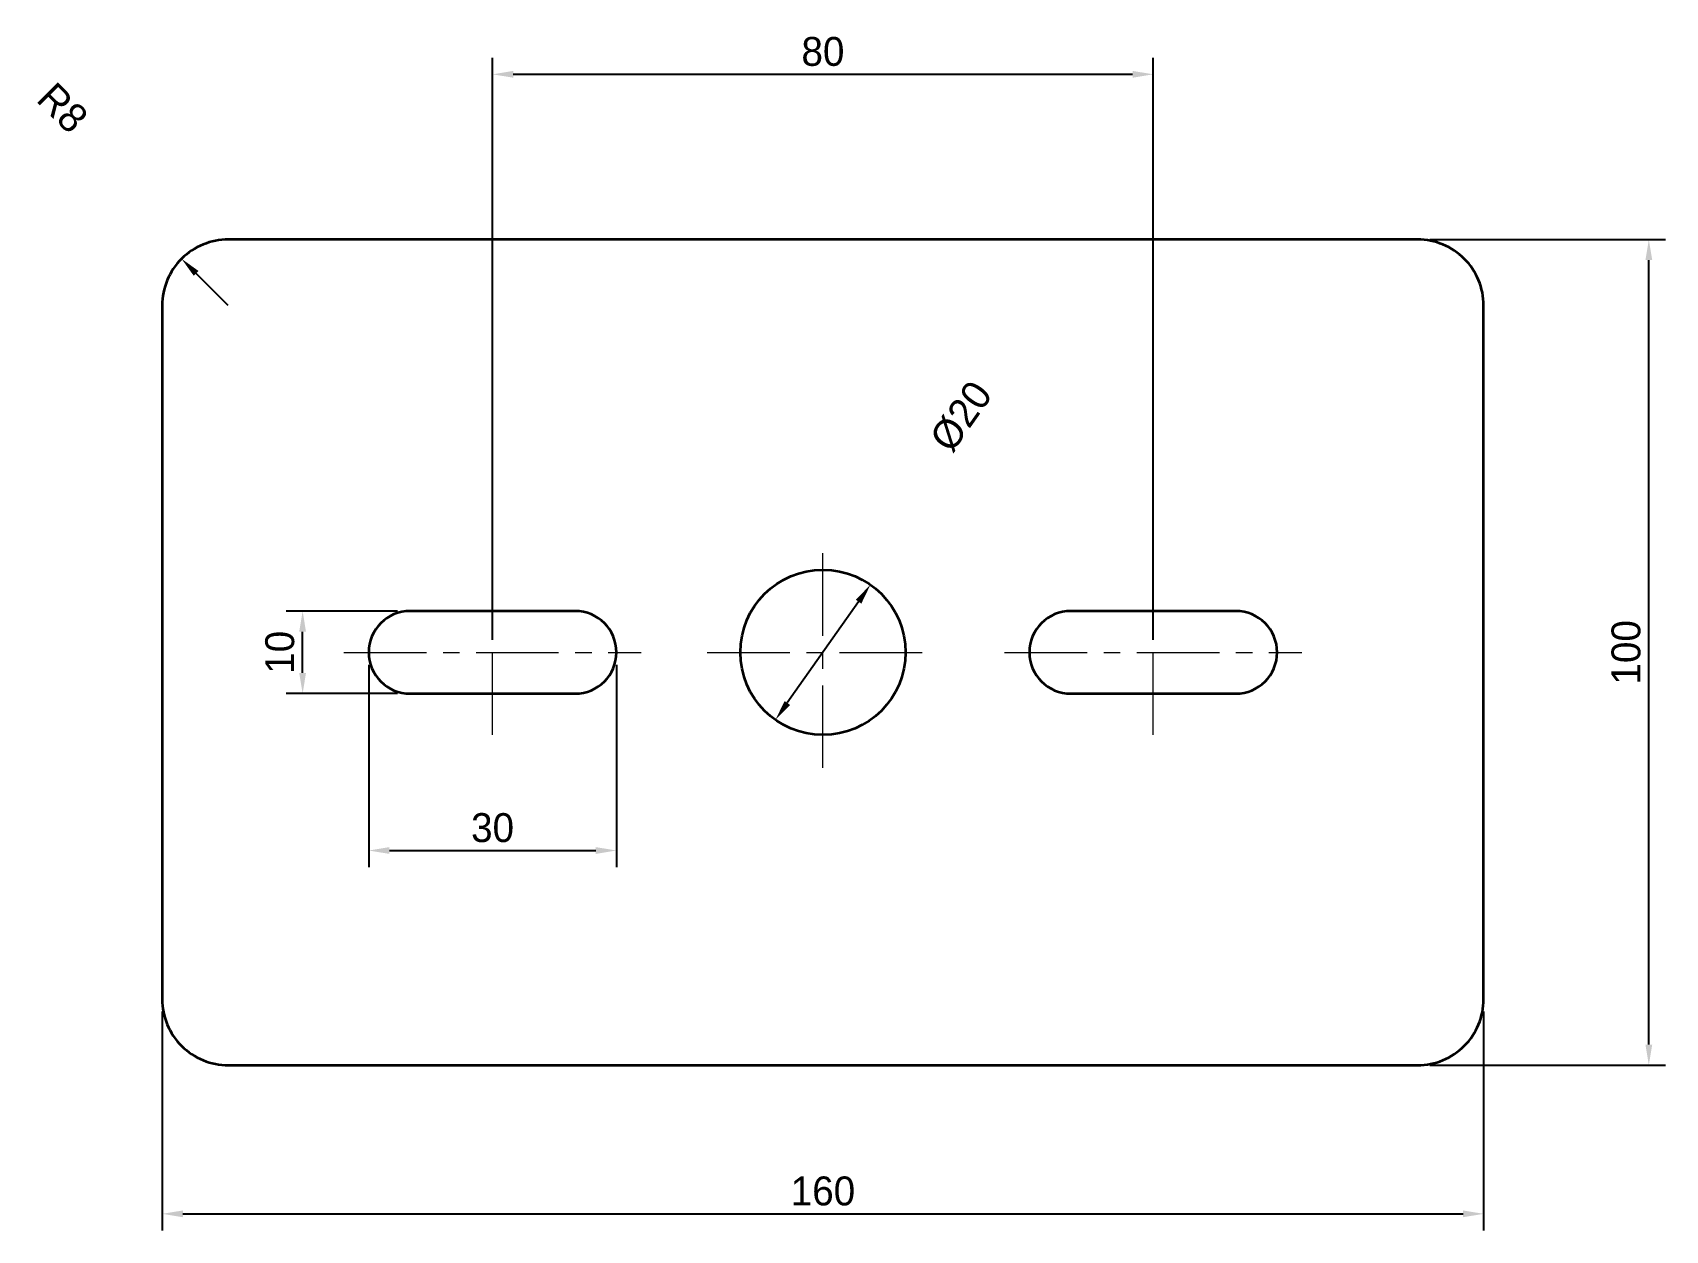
# Model space of a CAD drawing. Header units: millimetres. Extents: x -16 to 182, y -20 to 125.
import ezdxf

# ---------------------------------------------------------------- set-up
doc = ezdxf.new("R2010")
doc.units = ezdxf.units.MM
doc.linetypes.add('CENTER_PLATE', pattern=[16, 10, -2, 2, -2])
for name, color, linetype, lineweight in [('CENTER', 4, 'CENTER_PLATE', 13), ('DIMENSIONS', 2, 'Continuous', 18), ('HOLES', 7, 'Continuous', 35), ('OUTLINE', 7, 'Continuous', 35)]:
    doc.layers.add(name, color=color, linetype=linetype, lineweight=lineweight)
doc.dimstyles.new('PLATE_MM', dxfattribs={"dimtxt": 3.5, "dimasz": 2.5, "dimexe": 2, "dimexo": 1.5, "dimgap": 1, "dimtad": 1, "dimdec": 0, "dimtxsty": 'Standard', "dimcen": 2.5, "dimclrd": 2, "dimclre": 2, "dimclrt": 2, "dimazin": 3, "dimtfac": 1, "dimtmove": 0, "dimatfit": 3})

# ---------------------------------------------------------------- blocks, each defined once
blk = doc.blocks.new('_CLOSEDFILLED')
at = {"color": 0, "linetype": 'BYBLOCK'}
blk.add_solid([(-1, 0.164), (0, 0), (-1, -0.164)], dxfattribs=at)
blk = doc.blocks.new('*D6')
at = {"color": 2}
blk.add_line((8, 92), (4.11, 95.89), dxfattribs=at)
at = {"layer": 'Defpoints'}
for p in [(2.34, 97.66), (8, 92)]:
    blk.add_point(p, dxfattribs=at)
at = {"layer": 'DIMENSIONS', "color": 2, "xscale": 2.5, "yscale": 2.5, "rotation": 135}
blk.add_blockref('_CLOSEDFILLED', (2.34, 97.66), dxfattribs=at)
at = {"layer": 'DIMENSIONS', "color": 2, "insert": (-12.06, 115.94), "char_height": 3.5, "attachment_point": 5, "rotation": 315}
blk.add_mtext('R8', dxfattribs=at)
blk = doc.blocks.new('*D7')
at = {"color": 2}
blk.add_line((84.32, 56.13), (75.68, 43.87), dxfattribs=at)
at = {"layer": 'Defpoints'}
for p in [(85.75, 58.18), (80, 50)]:
    blk.add_point(p, dxfattribs=at)
at = {"layer": 'DIMENSIONS', "color": 2, "xscale": 2.5, "yscale": 2.5}
for p, rotation in [((85.75, 58.18), 54.86580694308434), ((74.25, 41.82), 234.86580694308435)]:
    blk.add_blockref('_CLOSEDFILLED', p, dxfattribs=dict(at, rotation=rotation))
at = {"layer": 'DIMENSIONS', "color": 2, "insert": (96.75, 78.58), "char_height": 3.5, "attachment_point": 5, "rotation": 54.8658}
blk.add_mtext('%%c20', dxfattribs=at)

msp = doc.modelspace()

# ---------------------------------------------------------------- linework, layer by layer
at = {"layer": 'CENTER'}
for p, q in [((80, 36), (80, 64)), ((40, 40), (40, 60)), ((120, 40), (120, 60)), ((22, 50), (58, 50)), ((66, 50), (94, 50)), ((102, 50), (138, 50))]:
    msp.add_line(p, q, dxfattribs=at)
at = {"layer": 'HOLES'}
for points in [[(30, 45), (50, 45, 1), (50, 55), (30, 55, 1)], [(110, 45), (130, 45, 1), (130, 55), (110, 55, 1)]]:
    msp.add_lwpolyline(points, format="xyb", close=True, dxfattribs=at)
msp.add_circle((80, 50), 10, dxfattribs=at)
at = {"layer": 'OUTLINE'}
msp.add_lwpolyline([(8, 0), (152, 0, 0.414214), (160, 8), (160, 92, 0.414214), (152, 100), (8, 100, 0.414214), (0, 92), (0, 8, 0.414214)], format="xyb", close=True, dxfattribs=at)

# ---------------------------------------------------------------- dimensions: what is measured, and where the dimension line sits
at = {"layer": 'DIMENSIONS'}
for base, p1, p2 in [((40, 120), (40, 50), (120, 50)), ((25, 26), (25, 50), (55, 50)), ((0, -18), (0, 8), (160, 8))]:
    msp.add_linear_dim(base=base, p1=p1, p2=p2, dimstyle='PLATE_MM', dxfattribs=at).render()
dim = msp.add_radius_dim(center=(8, 92), mpoint=(2.34, 97.66), dimstyle='PLATE_MM', dxfattribs=at)
dim.commit()
dim.dimension.update_dxf_attribs({"geometry": '*D6', "text_midpoint": (-14, 114), "dimtype": 164})
for base, p1, p2 in [((180, 0), (152, 0), (152, 100)), ((17, 45), (30, 45), (30, 55))]:
    msp.add_linear_dim(base=base, p1=p1, p2=p2, angle=90, dimstyle='PLATE_MM', dxfattribs=at).render()
dim = msp.add_diameter_dim_2p(p1=(74.25, 41.82), p2=(85.75, 58.18), dimstyle='PLATE_MM', dxfattribs=at)
dim.commit()
dim.dimension.update_dxf_attribs({"geometry": '*D7', "text_midpoint": (99, 77), "dimtype": 163})

doc.saveas('drawing.dxf')
